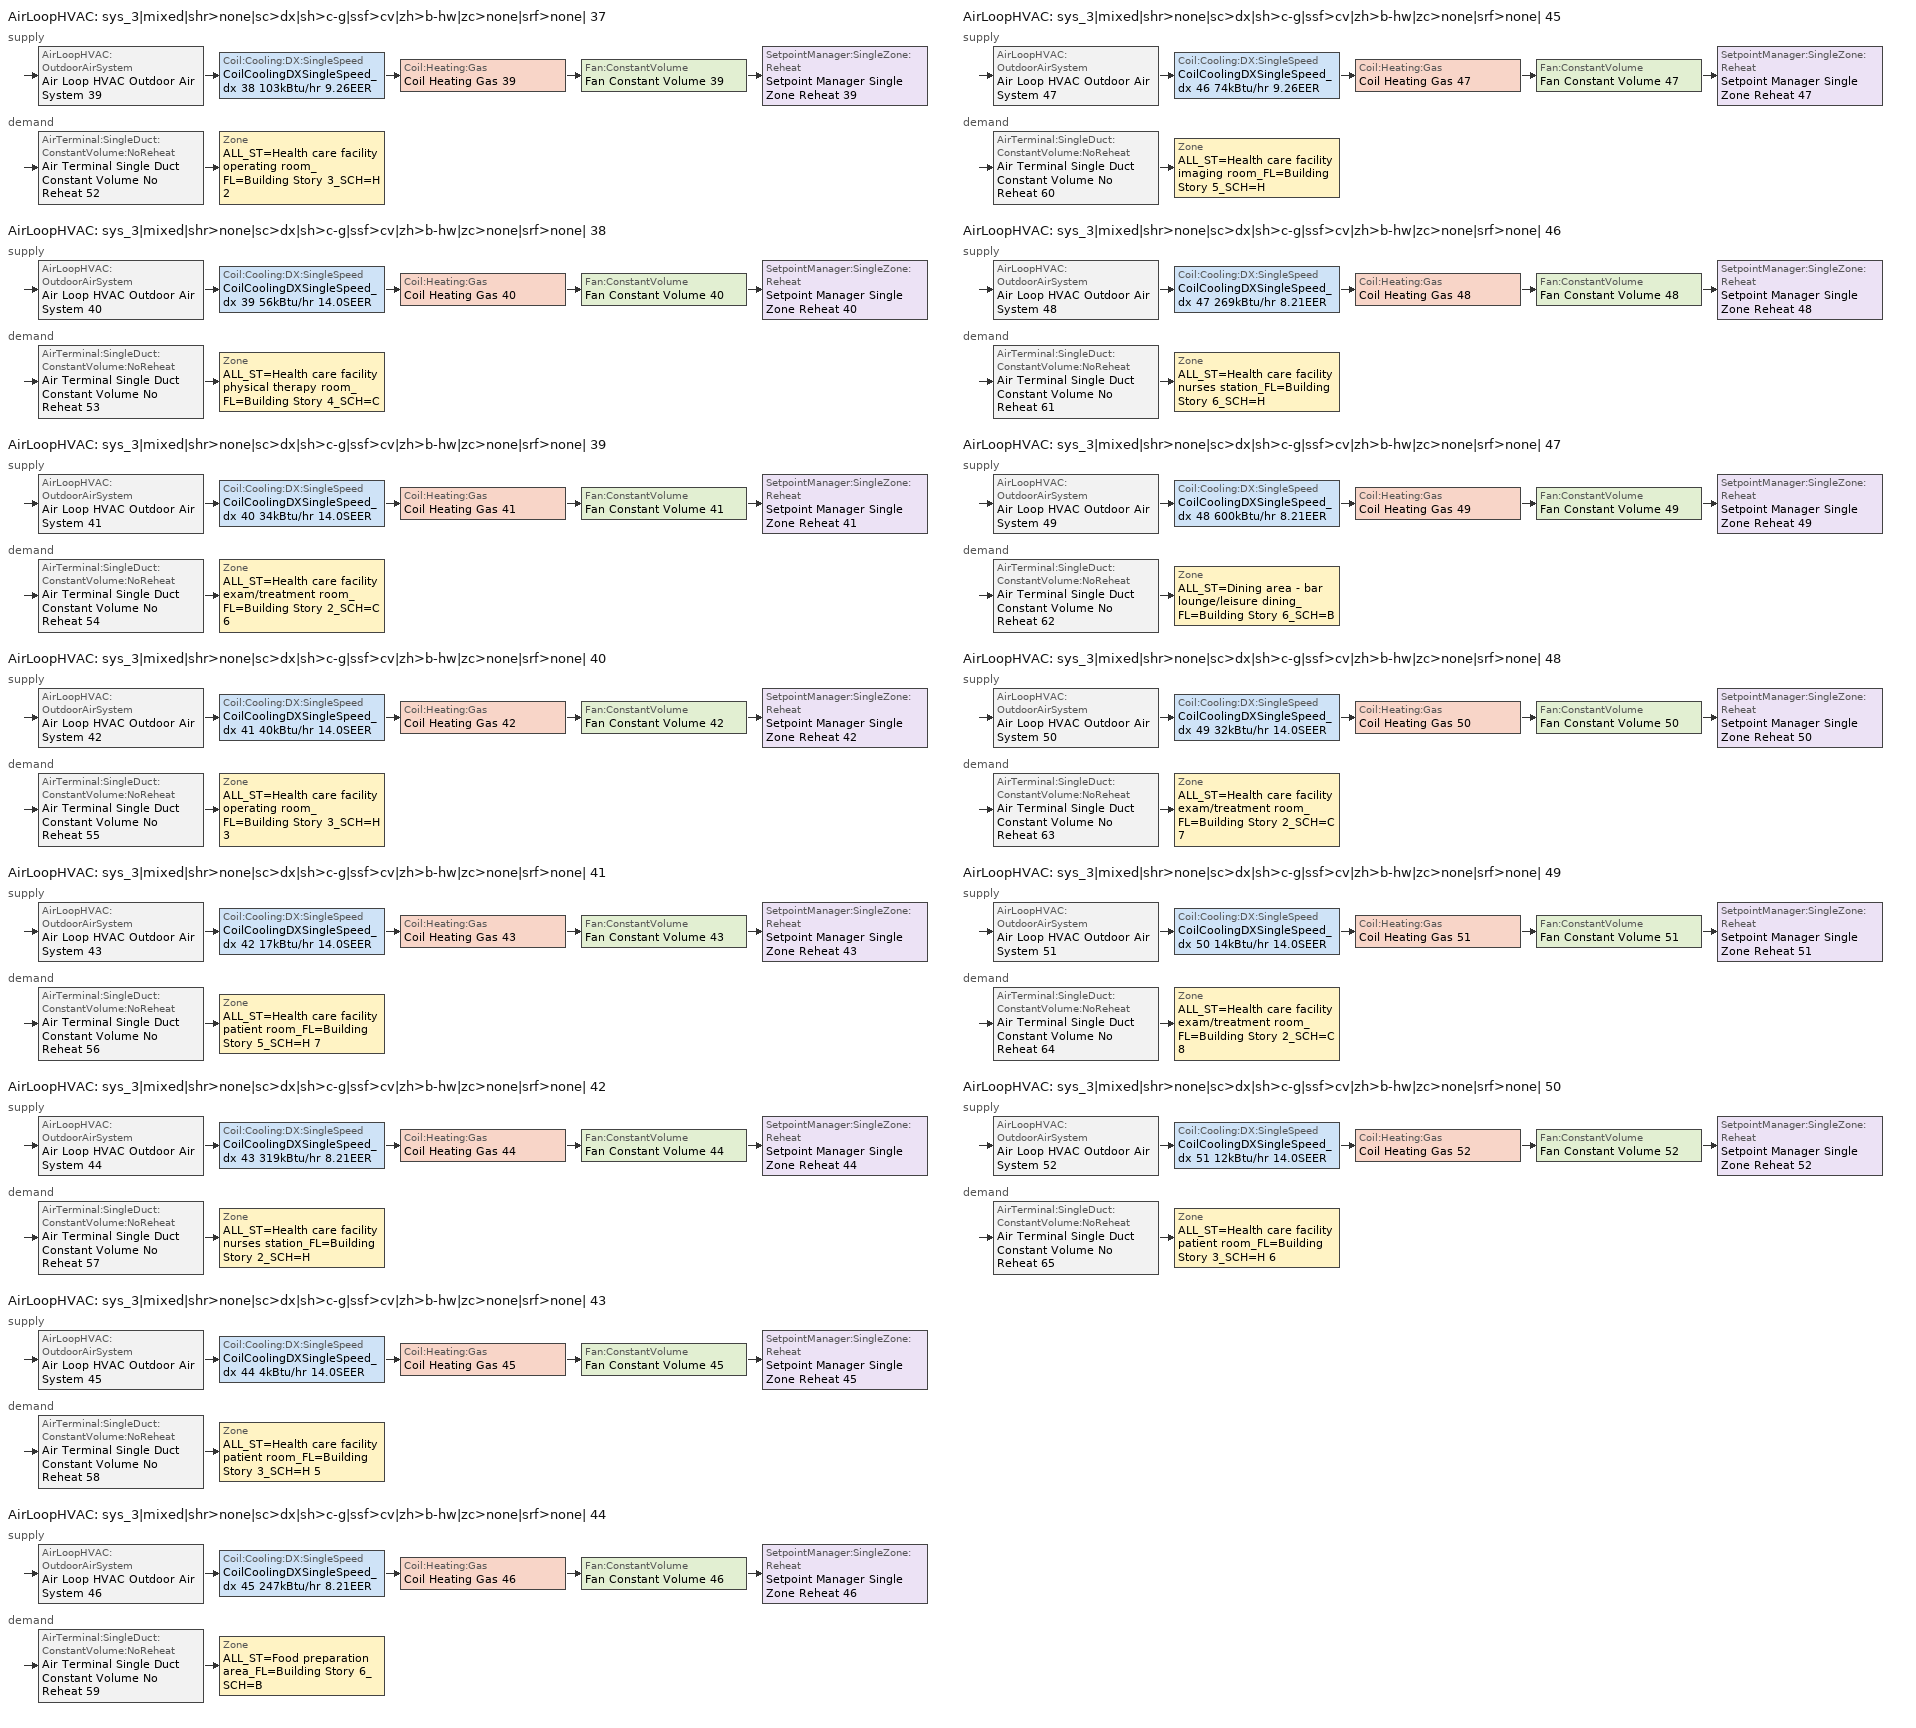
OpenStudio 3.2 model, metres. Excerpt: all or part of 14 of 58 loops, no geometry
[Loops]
AirLoopHVAC 'sys_3|mixed|shr>none|sc>dx|sh>c-g|ssf>cv|zh>b-hw|zc>none|srf>none| 37'
 supply: AirLoopHVAC:OutdoorAirSystem 'Air Loop HVAC Outdoor Air System 39' > Coil:Cooling:DX:SingleSpeed 'CoilCoolingDXSingleSpeed_dx 38 103kBtu/hr 9.26EER' > Coil:Heating:Gas 'Coil Heating Gas 39' > Fan:ConstantVolume 'Fan Constant Volume 39' > SetpointManager:SingleZone:Reheat 'Setpoint Manager Single Zone Reheat 39'
 demand: AirTerminal:SingleDuct:ConstantVolume:NoReheat 'Air Terminal Single Duct Constant Volume No Reheat 52' > Zone 'ALL_ST=Health care facility operating room_FL=Building Story 3_SCH=H 2'
AirLoopHVAC 'sys_3|mixed|shr>none|sc>dx|sh>c-g|ssf>cv|zh>b-hw|zc>none|srf>none| 38'
 supply: AirLoopHVAC:OutdoorAirSystem 'Air Loop HVAC Outdoor Air System 40' > Coil:Cooling:DX:SingleSpeed 'CoilCoolingDXSingleSpeed_dx 39 56kBtu/hr 14.0SEER' > Coil:Heating:Gas 'Coil Heating Gas 40' > Fan:ConstantVolume 'Fan Constant Volume 40' > SetpointManager:SingleZone:Reheat 'Setpoint Manager Single Zone Reheat 40'
 demand: AirTerminal:SingleDuct:ConstantVolume:NoReheat 'Air Terminal Single Duct Constant Volume No Reheat 53' > Zone 'ALL_ST=Health care facility physical therapy room_FL=Building Story 4_SCH=C'
AirLoopHVAC 'sys_3|mixed|shr>none|sc>dx|sh>c-g|ssf>cv|zh>b-hw|zc>none|srf>none| 39'
 supply: AirLoopHVAC:OutdoorAirSystem 'Air Loop HVAC Outdoor Air System 41' > Coil:Cooling:DX:SingleSpeed 'CoilCoolingDXSingleSpeed_dx 40 34kBtu/hr 14.0SEER' > Coil:Heating:Gas 'Coil Heating Gas 41' > Fan:ConstantVolume 'Fan Constant Volume 41' > SetpointManager:SingleZone:Reheat 'Setpoint Manager Single Zone Reheat 41'
 demand: AirTerminal:SingleDuct:ConstantVolume:NoReheat 'Air Terminal Single Duct Constant Volume No Reheat 54' > Zone 'ALL_ST=Health care facility exam/treatment room_FL=Building Story 2_SCH=C 6'
AirLoopHVAC 'sys_3|mixed|shr>none|sc>dx|sh>c-g|ssf>cv|zh>b-hw|zc>none|srf>none| 40'
 supply: AirLoopHVAC:OutdoorAirSystem 'Air Loop HVAC Outdoor Air System 42' > Coil:Cooling:DX:SingleSpeed 'CoilCoolingDXSingleSpeed_dx 41 40kBtu/hr 14.0SEER' > Coil:Heating:Gas 'Coil Heating Gas 42' > Fan:ConstantVolume 'Fan Constant Volume 42' > SetpointManager:SingleZone:Reheat 'Setpoint Manager Single Zone Reheat 42'
 demand: AirTerminal:SingleDuct:ConstantVolume:NoReheat 'Air Terminal Single Duct Constant Volume No Reheat 55' > Zone 'ALL_ST=Health care facility operating room_FL=Building Story 3_SCH=H 3'
AirLoopHVAC 'sys_3|mixed|shr>none|sc>dx|sh>c-g|ssf>cv|zh>b-hw|zc>none|srf>none| 41'
 supply: AirLoopHVAC:OutdoorAirSystem 'Air Loop HVAC Outdoor Air System 43' > Coil:Cooling:DX:SingleSpeed 'CoilCoolingDXSingleSpeed_dx 42 17kBtu/hr 14.0SEER' > Coil:Heating:Gas 'Coil Heating Gas 43' > Fan:ConstantVolume 'Fan Constant Volume 43' > SetpointManager:SingleZone:Reheat 'Setpoint Manager Single Zone Reheat 43'
 demand: AirTerminal:SingleDuct:ConstantVolume:NoReheat 'Air Terminal Single Duct Constant Volume No Reheat 56' > Zone 'ALL_ST=Health care facility patient room_FL=Building Story 5_SCH=H 7'
AirLoopHVAC 'sys_3|mixed|shr>none|sc>dx|sh>c-g|ssf>cv|zh>b-hw|zc>none|srf>none| 42'
 supply: AirLoopHVAC:OutdoorAirSystem 'Air Loop HVAC Outdoor Air System 44' > Coil:Cooling:DX:SingleSpeed 'CoilCoolingDXSingleSpeed_dx 43 319kBtu/hr 8.21EER' > Coil:Heating:Gas 'Coil Heating Gas 44' > Fan:ConstantVolume 'Fan Constant Volume 44' > SetpointManager:SingleZone:Reheat 'Setpoint Manager Single Zone Reheat 44'
 demand: AirTerminal:SingleDuct:ConstantVolume:NoReheat 'Air Terminal Single Duct Constant Volume No Reheat 57' > Zone 'ALL_ST=Health care facility nurses station_FL=Building Story 2_SCH=H'
AirLoopHVAC 'sys_3|mixed|shr>none|sc>dx|sh>c-g|ssf>cv|zh>b-hw|zc>none|srf>none| 43'
 supply: AirLoopHVAC:OutdoorAirSystem 'Air Loop HVAC Outdoor Air System 45' > Coil:Cooling:DX:SingleSpeed 'CoilCoolingDXSingleSpeed_dx 44 4kBtu/hr 14.0SEER' > Coil:Heating:Gas 'Coil Heating Gas 45' > Fan:ConstantVolume 'Fan Constant Volume 45' > SetpointManager:SingleZone:Reheat 'Setpoint Manager Single Zone Reheat 45'
 demand: AirTerminal:SingleDuct:ConstantVolume:NoReheat 'Air Terminal Single Duct Constant Volume No Reheat 58' > Zone 'ALL_ST=Health care facility patient room_FL=Building Story 3_SCH=H 5'
AirLoopHVAC 'sys_3|mixed|shr>none|sc>dx|sh>c-g|ssf>cv|zh>b-hw|zc>none|srf>none| 44'
 supply: AirLoopHVAC:OutdoorAirSystem 'Air Loop HVAC Outdoor Air System 46' > Coil:Cooling:DX:SingleSpeed 'CoilCoolingDXSingleSpeed_dx 45 247kBtu/hr 8.21EER' > Coil:Heating:Gas 'Coil Heating Gas 46' > Fan:ConstantVolume 'Fan Constant Volume 46' > SetpointManager:SingleZone:Reheat 'Setpoint Manager Single Zone Reheat 46'
 demand: AirTerminal:SingleDuct:ConstantVolume:NoReheat 'Air Terminal Single Duct Constant Volume No Reheat 59' > Zone 'ALL_ST=Food preparation area_FL=Building Story 6_SCH=B'
AirLoopHVAC 'sys_3|mixed|shr>none|sc>dx|sh>c-g|ssf>cv|zh>b-hw|zc>none|srf>none| 45'
 supply: AirLoopHVAC:OutdoorAirSystem 'Air Loop HVAC Outdoor Air System 47' > Coil:Cooling:DX:SingleSpeed 'CoilCoolingDXSingleSpeed_dx 46 74kBtu/hr 9.26EER' > Coil:Heating:Gas 'Coil Heating Gas 47' > Fan:ConstantVolume 'Fan Constant Volume 47' > SetpointManager:SingleZone:Reheat 'Setpoint Manager Single Zone Reheat 47'
 demand: AirTerminal:SingleDuct:ConstantVolume:NoReheat 'Air Terminal Single Duct Constant Volume No Reheat 60' > Zone 'ALL_ST=Health care facility imaging room_FL=Building Story 5_SCH=H'
AirLoopHVAC 'sys_3|mixed|shr>none|sc>dx|sh>c-g|ssf>cv|zh>b-hw|zc>none|srf>none| 46'
 supply: AirLoopHVAC:OutdoorAirSystem 'Air Loop HVAC Outdoor Air System 48' > Coil:Cooling:DX:SingleSpeed 'CoilCoolingDXSingleSpeed_dx 47 269kBtu/hr 8.21EER' > Coil:Heating:Gas 'Coil Heating Gas 48' > Fan:ConstantVolume 'Fan Constant Volume 48' > SetpointManager:SingleZone:Reheat 'Setpoint Manager Single Zone Reheat 48'
 demand: AirTerminal:SingleDuct:ConstantVolume:NoReheat 'Air Terminal Single Duct Constant Volume No Reheat 61' > Zone 'ALL_ST=Health care facility nurses station_FL=Building Story 6_SCH=H'
AirLoopHVAC 'sys_3|mixed|shr>none|sc>dx|sh>c-g|ssf>cv|zh>b-hw|zc>none|srf>none| 47'
 supply: AirLoopHVAC:OutdoorAirSystem 'Air Loop HVAC Outdoor Air System 49' > Coil:Cooling:DX:SingleSpeed 'CoilCoolingDXSingleSpeed_dx 48 600kBtu/hr 8.21EER' > Coil:Heating:Gas 'Coil Heating Gas 49' > Fan:ConstantVolume 'Fan Constant Volume 49' > SetpointManager:SingleZone:Reheat 'Setpoint Manager Single Zone Reheat 49'
 demand: AirTerminal:SingleDuct:ConstantVolume:NoReheat 'Air Terminal Single Duct Constant Volume No Reheat 62' > Zone 'ALL_ST=Dining area - bar lounge/leisure dining_FL=Building Story 6_SCH=B'
AirLoopHVAC 'sys_3|mixed|shr>none|sc>dx|sh>c-g|ssf>cv|zh>b-hw|zc>none|srf>none| 48'
 supply: AirLoopHVAC:OutdoorAirSystem 'Air Loop HVAC Outdoor Air System 50' > Coil:Cooling:DX:SingleSpeed 'CoilCoolingDXSingleSpeed_dx 49 32kBtu/hr 14.0SEER' > Coil:Heating:Gas 'Coil Heating Gas 50' > Fan:ConstantVolume 'Fan Constant Volume 50' > SetpointManager:SingleZone:Reheat 'Setpoint Manager Single Zone Reheat 50'
 demand: AirTerminal:SingleDuct:ConstantVolume:NoReheat 'Air Terminal Single Duct Constant Volume No Reheat 63' > Zone 'ALL_ST=Health care facility exam/treatment room_FL=Building Story 2_SCH=C 7'
AirLoopHVAC 'sys_3|mixed|shr>none|sc>dx|sh>c-g|ssf>cv|zh>b-hw|zc>none|srf>none| 49'
 supply: AirLoopHVAC:OutdoorAirSystem 'Air Loop HVAC Outdoor Air System 51' > Coil:Cooling:DX:SingleSpeed 'CoilCoolingDXSingleSpeed_dx 50 14kBtu/hr 14.0SEER' > Coil:Heating:Gas 'Coil Heating Gas 51' > Fan:ConstantVolume 'Fan Constant Volume 51' > SetpointManager:SingleZone:Reheat 'Setpoint Manager Single Zone Reheat 51'
 demand: AirTerminal:SingleDuct:ConstantVolume:NoReheat 'Air Terminal Single Duct Constant Volume No Reheat 64' > Zone 'ALL_ST=Health care facility exam/treatment room_FL=Building Story 2_SCH=C 8'
AirLoopHVAC 'sys_3|mixed|shr>none|sc>dx|sh>c-g|ssf>cv|zh>b-hw|zc>none|srf>none| 50'
 supply: AirLoopHVAC:OutdoorAirSystem 'Air Loop HVAC Outdoor Air System 52' > Coil:Cooling:DX:SingleSpeed 'CoilCoolingDXSingleSpeed_dx 51 12kBtu/hr 14.0SEER' > Coil:Heating:Gas 'Coil Heating Gas 52' > Fan:ConstantVolume 'Fan Constant Volume 52' > SetpointManager:SingleZone:Reheat 'Setpoint Manager Single Zone Reheat 52'
 demand: AirTerminal:SingleDuct:ConstantVolume:NoReheat 'Air Terminal Single Duct Constant Volume No Reheat 65' > Zone 'ALL_ST=Health care facility patient room_FL=Building Story 3_SCH=H 6'
[Sizing:Zone] Zone Cooling Design Supply Air Temperature Input Method=TemperatureDifference; Zone Cooling Design Supply Air Temperature {C}=14; Zone Cooling Design Supply Air Temperature Difference {deltaC}=11; Zone Heating Design Supply Air Temperature Input Method=TemperatureDifference; Zone Heating Design Supply Air Temperature {C}=40; Zone Heating Design Supply Air Temperature Difference {deltaC}=21; Zone Cooling Design Supply Air Humidity Ratio {kg-H2O/kg-air}=0.0085; Zone Heating Design Supply Air Humidity Ratio {kg-H2O/kg-air}=0.008; Zone Heating Sizing Factor=1.3; Zone Cooling Sizing Factor=1.1; Cooling Design Air Flow Method=DesignDay; Heating Design Air Flow Method=DesignDay; Account for Dedicated Outdoor Air System=No; Dedicated Outdoor Air System Control Strategy=NeutralSupplyAir; Dedicated Outdoor Air Low Setpoint Temperature for Design {C}=autosize; Dedicated Outdoor Air High Setpoint Temperature for Design {C}=autosize
ALL_ST=Health care facility operating room_FL=Building Story 3_SCH=H 2; ALL_ST=Health care facility physical therapy room_FL=Building Story 4_SCH=C; ALL_ST=Health care facility exam/treatment room_FL=Building Story 2_SCH=C 6; ALL_ST=Health care facility operating room_FL=Building Story 3_SCH=H 3; ALL_ST=Health care facility patient room_FL=Building Story 5_SCH=H 7; ALL_ST=Health care facility nurses station_FL=Building Story 2_SCH=H; ALL_ST=Health care facility patient room_FL=Building Story 3_SCH=H 5; ALL_ST=Food preparation area_FL=Building Story 6_SCH=B; ALL_ST=Health care facility imaging room_FL=Building Story 5_SCH=H; ALL_ST=Health care facility nurses station_FL=Building Story 6_SCH=H; ALL_ST=Dining area - bar lounge/leisure dining_FL=Building Story 6_SCH=B; ALL_ST=Health care facility exam/treatment room_FL=Building Story 2_SCH=C 7; ALL_ST=Health care facility exam/treatment room_FL=Building Story 2_SCH=C 8; ALL_ST=Health care facility patient room_FL=Building Story 3_SCH=H 6
[Zone equipment]
ALL_ST=Health care facility operating room_FL=Building Story 3_SCH=H 2: Zone HVAC Baseboard Convective Water 52, Air Terminal Single Duct Constant Volume No Reheat 52
ALL_ST=Health care facility physical therapy room_FL=Building Story 4_SCH=C: Zone HVAC Baseboard Convective Water 53, Air Terminal Single Duct Constant Volume No Reheat 53
ALL_ST=Health care facility exam/treatment room_FL=Building Story 2_SCH=C 6: Zone HVAC Baseboard Convective Water 54, Air Terminal Single Duct Constant Volume No Reheat 54
ALL_ST=Health care facility operating room_FL=Building Story 3_SCH=H 3: Zone HVAC Baseboard Convective Water 55, Air Terminal Single Duct Constant Volume No Reheat 55
ALL_ST=Health care facility patient room_FL=Building Story 5_SCH=H 7: Zone HVAC Baseboard Convective Water 56, Air Terminal Single Duct Constant Volume No Reheat 56
ALL_ST=Health care facility nurses station_FL=Building Story 2_SCH=H: Zone HVAC Baseboard Convective Water 57, Air Terminal Single Duct Constant Volume No Reheat 57
ALL_ST=Health care facility patient room_FL=Building Story 3_SCH=H 5: Zone HVAC Baseboard Convective Water 58, Air Terminal Single Duct Constant Volume No Reheat 58
ALL_ST=Food preparation area_FL=Building Story 6_SCH=B: Zone HVAC Baseboard Convective Water 59, Air Terminal Single Duct Constant Volume No Reheat 59
ALL_ST=Health care facility imaging room_FL=Building Story 5_SCH=H: Zone HVAC Baseboard Convective Water 60, Air Terminal Single Duct Constant Volume No Reheat 60
ALL_ST=Health care facility nurses station_FL=Building Story 6_SCH=H: Zone HVAC Baseboard Convective Water 61, Air Terminal Single Duct Constant Volume No Reheat 61
ALL_ST=Dining area - bar lounge/leisure dining_FL=Building Story 6_SCH=B: Zone HVAC Baseboard Convective Water 62, Air Terminal Single Duct Constant Volume No Reheat 62
ALL_ST=Health care facility exam/treatment room_FL=Building Story 2_SCH=C 7: Zone HVAC Baseboard Convective Water 63, Air Terminal Single Duct Constant Volume No Reheat 63
ALL_ST=Health care facility exam/treatment room_FL=Building Story 2_SCH=C 8: Zone HVAC Baseboard Convective Water 64, Air Terminal Single Duct Constant Volume No Reheat 64
ALL_ST=Health care facility patient room_FL=Building Story 3_SCH=H 6: Zone HVAC Baseboard Convective Water 65, Air Terminal Single Duct Constant Volume No Reheat 65
[AirLoopHVAC] Design Supply Air Flow Rate {m3/s}=autosize; Design Return Air Flow Fraction of Supply Air Flow=1
Name | Availability Schedule
sys_3|mixed|shr>none|sc>dx|sh>c-g|ssf>cv|zh>b-hw|zc>none|srf>none| 37 | sys_3|mixed|shr>none|sc>dx|sh>c-g|ssf>cv|zh>b-hw|zc>none|srf>none| 37 Occ Sch
sys_3|mixed|shr>none|sc>dx|sh>c-g|ssf>cv|zh>b-hw|zc>none|srf>none| 38 | sys_3|mixed|shr>none|sc>dx|sh>c-g|ssf>cv|zh>b-hw|zc>none|srf>none| 38 Occ Sch
sys_3|mixed|shr>none|sc>dx|sh>c-g|ssf>cv|zh>b-hw|zc>none|srf>none| 39 | sys_3|mixed|shr>none|sc>dx|sh>c-g|ssf>cv|zh>b-hw|zc>none|srf>none| 39 Occ Sch
sys_3|mixed|shr>none|sc>dx|sh>c-g|ssf>cv|zh>b-hw|zc>none|srf>none| 40 | sys_3|mixed|shr>none|sc>dx|sh>c-g|ssf>cv|zh>b-hw|zc>none|srf>none| 40 Occ Sch
sys_3|mixed|shr>none|sc>dx|sh>c-g|ssf>cv|zh>b-hw|zc>none|srf>none| 41 | sys_3|mixed|shr>none|sc>dx|sh>c-g|ssf>cv|zh>b-hw|zc>none|srf>none| 41 Occ Sch
sys_3|mixed|shr>none|sc>dx|sh>c-g|ssf>cv|zh>b-hw|zc>none|srf>none| 42 | sys_3|mixed|shr>none|sc>dx|sh>c-g|ssf>cv|zh>b-hw|zc>none|srf>none| 42 Occ Sch
sys_3|mixed|shr>none|sc>dx|sh>c-g|ssf>cv|zh>b-hw|zc>none|srf>none| 43 | sys_3|mixed|shr>none|sc>dx|sh>c-g|ssf>cv|zh>b-hw|zc>none|srf>none| 43 Occ Sch
sys_3|mixed|shr>none|sc>dx|sh>c-g|ssf>cv|zh>b-hw|zc>none|srf>none| 44 | sys_3|mixed|shr>none|sc>dx|sh>c-g|ssf>cv|zh>b-hw|zc>none|srf>none| 44 Occ Sch
sys_3|mixed|shr>none|sc>dx|sh>c-g|ssf>cv|zh>b-hw|zc>none|srf>none| 45 | sys_3|mixed|shr>none|sc>dx|sh>c-g|ssf>cv|zh>b-hw|zc>none|srf>none| 45 Occ Sch
sys_3|mixed|shr>none|sc>dx|sh>c-g|ssf>cv|zh>b-hw|zc>none|srf>none| 46 | sys_3|mixed|shr>none|sc>dx|sh>c-g|ssf>cv|zh>b-hw|zc>none|srf>none| 46 Occ Sch
sys_3|mixed|shr>none|sc>dx|sh>c-g|ssf>cv|zh>b-hw|zc>none|srf>none| 47 | sys_3|mixed|shr>none|sc>dx|sh>c-g|ssf>cv|zh>b-hw|zc>none|srf>none| 47 Occ Sch
sys_3|mixed|shr>none|sc>dx|sh>c-g|ssf>cv|zh>b-hw|zc>none|srf>none| 48 | sys_3|mixed|shr>none|sc>dx|sh>c-g|ssf>cv|zh>b-hw|zc>none|srf>none| 48 Occ Sch
sys_3|mixed|shr>none|sc>dx|sh>c-g|ssf>cv|zh>b-hw|zc>none|srf>none| 49 | sys_3|mixed|shr>none|sc>dx|sh>c-g|ssf>cv|zh>b-hw|zc>none|srf>none| 49 Occ Sch
sys_3|mixed|shr>none|sc>dx|sh>c-g|ssf>cv|zh>b-hw|zc>none|srf>none| 50 | sys_3|mixed|shr>none|sc>dx|sh>c-g|ssf>cv|zh>b-hw|zc>none|srf>none| 50 Occ Sch
[Sizing:System] Type of Load to Size On=Sensible; Design Outdoor Air Flow Rate {m3/s}=Autosize; Central Heating Maximum System Air Flow Ratio=1; Preheat Design Temperature {C}=7; Preheat Design Humidity Ratio {kg-H2O/kg-Air}=0.008; Precool Design Temperature {C}=13; Precool Design Humidity Ratio {kg-H2O/kg-Air}=0.008; Central Cooling Design Supply Air Temperature {C}=13; Central Heating Design Supply Air Temperature {C}=43; Sizing Option=NonCoincident; 100% Outdoor Air in Cooling=No; 100% Outdoor Air in Heating=No; Central Cooling Design Supply Air Humidity Ratio {kg-H2O/kg-Air}=0.0085; Central Heating Design Supply Air Humidity Ratio {kg-H2O/kg-Air}=0.008; Cooling Design Air Flow Method=DesignDay; Cooling Design Air Flow Rate {m3/s}=0; Heating Design Air Flow Method=DesignDay; Heating Design Air Flow Rate {m3/s}=0; System Outdoor Air Method=ZoneSum; Zone Maximum Outdoor Air Fraction=1; Cooling Supply Air Flow Rate Per Floor Area {m3/s-m2}=0.00996765; Cooling Fraction of Autosized Cooling Supply Air Flow Rate=1; Cooling Supply Air Flow Rate Per Unit Cooling Capacity {m3/s-W}=3.94755e-05; Heating Supply Air Flow Rate Per Floor Area {m3/s-m2}=0.00996765; Heating Fraction of Autosized Heating Supply Air Flow Rate=1; Heating Fraction of Autosized Cooling Supply Air Flow Rate=1; Heating Supply Air Flow Rate Per Unit Heating Capacity {m3/s-W}=3.15882e-05; Cooling Design Capacity Method=CoolingDesignCapacity; Cooling Design Capacity {W}=autosize; Cooling Design Capacity Per Floor Area {W/m2}=234.7; Fraction of Autosized Cooling Design Capacity=1; Heating Design Capacity Method=HeatingDesignCapacity; Heating Design Capacity {W}=autosize; Heating Design Capacity Per Floor Area {W/m2}=157; Fraction of Autosized Heating Design Capacity=1; Central Cooling Capacity Control Method=OnOff
sys_3|mixed|shr>none|sc>dx|sh>c-g|ssf>cv|zh>b-hw|zc>none|srf>none| 37; sys_3|mixed|shr>none|sc>dx|sh>c-g|ssf>cv|zh>b-hw|zc>none|srf>none| 38; sys_3|mixed|shr>none|sc>dx|sh>c-g|ssf>cv|zh>b-hw|zc>none|srf>none| 39; sys_3|mixed|shr>none|sc>dx|sh>c-g|ssf>cv|zh>b-hw|zc>none|srf>none| 40; sys_3|mixed|shr>none|sc>dx|sh>c-g|ssf>cv|zh>b-hw|zc>none|srf>none| 41; sys_3|mixed|shr>none|sc>dx|sh>c-g|ssf>cv|zh>b-hw|zc>none|srf>none| 42; sys_3|mixed|shr>none|sc>dx|sh>c-g|ssf>cv|zh>b-hw|zc>none|srf>none| 43; sys_3|mixed|shr>none|sc>dx|sh>c-g|ssf>cv|zh>b-hw|zc>none|srf>none| 44; sys_3|mixed|shr>none|sc>dx|sh>c-g|ssf>cv|zh>b-hw|zc>none|srf>none| 45; sys_3|mixed|shr>none|sc>dx|sh>c-g|ssf>cv|zh>b-hw|zc>none|srf>none| 46; sys_3|mixed|shr>none|sc>dx|sh>c-g|ssf>cv|zh>b-hw|zc>none|srf>none| 47; sys_3|mixed|shr>none|sc>dx|sh>c-g|ssf>cv|zh>b-hw|zc>none|srf>none| 48; sys_3|mixed|shr>none|sc>dx|sh>c-g|ssf>cv|zh>b-hw|zc>none|srf>none| 49; sys_3|mixed|shr>none|sc>dx|sh>c-g|ssf>cv|zh>b-hw|zc>none|srf>none| 50
[Fan:ConstantVolume] Availability Schedule=Always On Discrete; Fan Total Efficiency=0.39975; Pressure Rise {Pa}=640; Maximum Flow Rate {m3/s}=AutoSize; Motor Efficiency=0.615
Fan Constant Volume 39; Fan Constant Volume 40; Fan Constant Volume 41; Fan Constant Volume 42; Fan Constant Volume 43; Fan Constant Volume 44; Fan Constant Volume 45; Fan Constant Volume 46; Fan Constant Volume 47; Fan Constant Volume 48; Fan Constant Volume 49; Fan Constant Volume 50; Fan Constant Volume 51; Fan Constant Volume 52
[Coil:Cooling:DX:SingleSpeed] Availability Schedule=Always On Discrete; Rated Total Cooling Capacity {W}=autosize; Rated Sensible Heat Ratio=autosize; Rated Air Flow Rate {m3/s}=autosize; Rated Evaporator Fan Power Per Volume Flow Rate {W/(m3/s)}=773.3; Total Cooling Capacity Function of Temperature Curve=DXCOOL-NECB2011-REF-CAPFT; Total Cooling Capacity Function of Flow Fraction Curve=DXCOOL-NECB2011-REF-CAPFFLOW; Energy Input Ratio Function of Temperature Curve=DXCOOL-NECB2011-REF-COOLEIRFT; Energy Input Ratio Function of Flow Fraction Curve=DXCOOL-NECB2011-REF-COOLEIRFFLOW; Part Load Fraction Correlation Curve=DXCOOL-NECB2011-REF-COOLPLFFPLR; Minimum Outdoor Dry-Bulb Temperature for Compressor Operation {C}=-25; Condenser Type=AirCooled; Evaporative Condenser Effectiveness=0; Evaporative Condenser Air Flow Rate {m3/s}=Autosize; Evaporative Condenser Pump Rated Power Consumption {W}=Autosize; Crankcase Heater Capacity {W}=0; Maximum Outdoor Dry-Bulb Temperature for Crankcase Heater Operation {C}=0; Basin Heater Capacity {W/K}=0; Basin Heater Setpoint Temperature {C}=10
Name | Rated COP {W/W}
CoilCoolingDXSingleSpeed_dx 38 103kBtu/hr 9.26EER; CoilCoolingDXSingleSpeed_dx 46 74kBtu/hr 9.26EER | 3.21949
CoilCoolingDXSingleSpeed_dx 39 56kBtu/hr 14.0SEER; CoilCoolingDXSingleSpeed_dx 40 34kBtu/hr 14.0SEER; CoilCoolingDXSingleSpeed_dx 41 40kBtu/hr 14.0SEER; CoilCoolingDXSingleSpeed_dx 42 17kBtu/hr 14.0SEER; CoilCoolingDXSingleSpeed_dx 44 4kBtu/hr 14.0SEER; CoilCoolingDXSingleSpeed_dx 49 32kBtu/hr 14.0SEER; CoilCoolingDXSingleSpeed_dx 50 14kBtu/hr 14.0SEER; CoilCoolingDXSingleSpeed_dx 51 12kBtu/hr 14.0SEER | 4.11713
CoilCoolingDXSingleSpeed_dx 43 319kBtu/hr 8.21EER; CoilCoolingDXSingleSpeed_dx 45 247kBtu/hr 8.21EER; CoilCoolingDXSingleSpeed_dx 47 269kBtu/hr 8.21EER; CoilCoolingDXSingleSpeed_dx 48 600kBtu/hr 8.21EER | 2.8699
[Coil:Heating:Gas] Availability Schedule=Always On Discrete; Nominal Capacity {W}=AutoSize; Parasitic Electric Load {W}=0; Part Load Fraction Correlation Curve=FURNACE-EFFPLR-NECB2011; Parasitic Gas Load {W}=0
Name | Gas Burner Efficiency
Coil Heating Gas 39; Coil Heating Gas 44; Coil Heating Gas 46; Coil Heating Gas 47; Coil Heating Gas 48; Coil Heating Gas 49 | 0.81
Coil Heating Gas 40; Coil Heating Gas 41; Coil Heating Gas 42; Coil Heating Gas 43; Coil Heating Gas 45; Coil Heating Gas 50; Coil Heating Gas 51; Coil Heating Gas 52 | 0.924
[Controller:OutdoorAir] Minimum Outdoor Air Flow Rate {m3/s}=autosize; Maximum Outdoor Air Flow Rate {m3/s}=Autosize; Economizer Control Action Type=ModulateFlow; Lockout Type=NoLockout; Minimum Limit Type=FixedMinimum; High Humidity Control=No; Heat Recovery Bypass Control Type=BypassWhenWithinEconomizerLimits
Name | Economizer Control Type | Minimum Outdoor Air Schedule | Controller Mechanical Ventilation | Economizer Maximum Limit Dry-Bulb Temperature {C} | Economizer Maximum Limit Enthalpy {J/kg} | Economizer Minimum Limit Dry-Bulb Temperature {C}
Controller Outdoor Air 39 | DifferentialEnthalpy | sys_3|mixed|shr>none|sc>dx|sh>c-g|ssf>cv|zh>b-hw|zc>none|srf>none| 37 Occ Sch | Controller Mechanical Ventilation 39
Controller Outdoor Air 40 | NoEconomizer | sys_3|mixed|shr>none|sc>dx|sh>c-g|ssf>cv|zh>b-hw|zc>none|srf>none| 38 Occ Sch | Controller Mechanical Ventilation 40 | 28 | 64000 | -100
Controller Outdoor Air 41 | NoEconomizer | sys_3|mixed|shr>none|sc>dx|sh>c-g|ssf>cv|zh>b-hw|zc>none|srf>none| 39 Occ Sch | Controller Mechanical Ventilation 41 | 28 | 64000 | -100
Controller Outdoor Air 42 | NoEconomizer | sys_3|mixed|shr>none|sc>dx|sh>c-g|ssf>cv|zh>b-hw|zc>none|srf>none| 40 Occ Sch | Controller Mechanical Ventilation 42 | 28 | 64000 | -100
Controller Outdoor Air 43 | NoEconomizer | sys_3|mixed|shr>none|sc>dx|sh>c-g|ssf>cv|zh>b-hw|zc>none|srf>none| 41 Occ Sch | Controller Mechanical Ventilation 43 | 28 | 64000 | -100
Controller Outdoor Air 44 | DifferentialEnthalpy | sys_3|mixed|shr>none|sc>dx|sh>c-g|ssf>cv|zh>b-hw|zc>none|srf>none| 42 Occ Sch | Controller Mechanical Ventilation 44
Controller Outdoor Air 45 | NoEconomizer | sys_3|mixed|shr>none|sc>dx|sh>c-g|ssf>cv|zh>b-hw|zc>none|srf>none| 43 Occ Sch | Controller Mechanical Ventilation 45 | 28 | 64000 | -100
Controller Outdoor Air 46 | DifferentialEnthalpy | sys_3|mixed|shr>none|sc>dx|sh>c-g|ssf>cv|zh>b-hw|zc>none|srf>none| 44 Occ Sch | Controller Mechanical Ventilation 46
Controller Outdoor Air 47 | DifferentialEnthalpy | sys_3|mixed|shr>none|sc>dx|sh>c-g|ssf>cv|zh>b-hw|zc>none|srf>none| 45 Occ Sch | Controller Mechanical Ventilation 47
Controller Outdoor Air 48 | DifferentialEnthalpy | sys_3|mixed|shr>none|sc>dx|sh>c-g|ssf>cv|zh>b-hw|zc>none|srf>none| 46 Occ Sch | Controller Mechanical Ventilation 48
Controller Outdoor Air 49 | DifferentialEnthalpy | sys_3|mixed|shr>none|sc>dx|sh>c-g|ssf>cv|zh>b-hw|zc>none|srf>none| 47 Occ Sch | Controller Mechanical Ventilation 49
Controller Outdoor Air 50 | NoEconomizer | sys_3|mixed|shr>none|sc>dx|sh>c-g|ssf>cv|zh>b-hw|zc>none|srf>none| 48 Occ Sch | Controller Mechanical Ventilation 50 | 28 | 64000 | -100
Controller Outdoor Air 51 | NoEconomizer | sys_3|mixed|shr>none|sc>dx|sh>c-g|ssf>cv|zh>b-hw|zc>none|srf>none| 49 Occ Sch | Controller Mechanical Ventilation 51 | 28 | 64000 | -100
Controller Outdoor Air 52 | NoEconomizer | sys_3|mixed|shr>none|sc>dx|sh>c-g|ssf>cv|zh>b-hw|zc>none|srf>none| 50 Occ Sch | Controller Mechanical Ventilation 52 | 28 | 64000 | -100
[Controller:MechanicalVentilation] Availability Schedule=Always On Discrete; System Outdoor Air Method=ZoneSum
Controller Mechanical Ventilation 39; Controller Mechanical Ventilation 40; Controller Mechanical Ventilation 41; Controller Mechanical Ventilation 42; Controller Mechanical Ventilation 43; Controller Mechanical Ventilation 44; Controller Mechanical Ventilation 45; Controller Mechanical Ventilation 46; Controller Mechanical Ventilation 47; Controller Mechanical Ventilation 48; Controller Mechanical Ventilation 49; Controller Mechanical Ventilation 50; Controller Mechanical Ventilation 51; Controller Mechanical Ventilation 52
[AirLoopHVAC:OutdoorAirSystem]
Name | Controller
Air Loop HVAC Outdoor Air System 39 | Controller Outdoor Air 39
Air Loop HVAC Outdoor Air System 40 | Controller Outdoor Air 40
Air Loop HVAC Outdoor Air System 41 | Controller Outdoor Air 41
Air Loop HVAC Outdoor Air System 42 | Controller Outdoor Air 42
Air Loop HVAC Outdoor Air System 43 | Controller Outdoor Air 43
Air Loop HVAC Outdoor Air System 44 | Controller Outdoor Air 44
Air Loop HVAC Outdoor Air System 45 | Controller Outdoor Air 45
Air Loop HVAC Outdoor Air System 46 | Controller Outdoor Air 46
Air Loop HVAC Outdoor Air System 47 | Controller Outdoor Air 47
Air Loop HVAC Outdoor Air System 48 | Controller Outdoor Air 48
Air Loop HVAC Outdoor Air System 49 | Controller Outdoor Air 49
Air Loop HVAC Outdoor Air System 50 | Controller Outdoor Air 50
Air Loop HVAC Outdoor Air System 51 | Controller Outdoor Air 51
Air Loop HVAC Outdoor Air System 52 | Controller Outdoor Air 52
[SetpointManager:SingleZone:Reheat] Minimum Supply Air Temperature {C}=13; Maximum Supply Air Temperature {C}=43
Name | Control Zone
Setpoint Manager Single Zone Reheat 39 | ALL_ST=Health care facility operating room_FL=Building Story 3_SCH=H 2
Setpoint Manager Single Zone Reheat 40 | ALL_ST=Health care facility physical therapy room_FL=Building Story 4_SCH=C
Setpoint Manager Single Zone Reheat 41 | ALL_ST=Health care facility exam/treatment room_FL=Building Story 2_SCH=C 6
Setpoint Manager Single Zone Reheat 42 | ALL_ST=Health care facility operating room_FL=Building Story 3_SCH=H 3
Setpoint Manager Single Zone Reheat 43 | ALL_ST=Health care facility patient room_FL=Building Story 5_SCH=H 7
Setpoint Manager Single Zone Reheat 44 | ALL_ST=Health care facility nurses station_FL=Building Story 2_SCH=H
Setpoint Manager Single Zone Reheat 45 | ALL_ST=Health care facility patient room_FL=Building Story 3_SCH=H 5
Setpoint Manager Single Zone Reheat 46 | ALL_ST=Food preparation area_FL=Building Story 6_SCH=B
Setpoint Manager Single Zone Reheat 47 | ALL_ST=Health care facility imaging room_FL=Building Story 5_SCH=H
Setpoint Manager Single Zone Reheat 48 | ALL_ST=Health care facility nurses station_FL=Building Story 6_SCH=H
Setpoint Manager Single Zone Reheat 49 | ALL_ST=Dining area - bar lounge/leisure dining_FL=Building Story 6_SCH=B
Setpoint Manager Single Zone Reheat 50 | ALL_ST=Health care facility exam/treatment room_FL=Building Story 2_SCH=C 7
Setpoint Manager Single Zone Reheat 51 | ALL_ST=Health care facility exam/treatment room_FL=Building Story 2_SCH=C 8
Setpoint Manager Single Zone Reheat 52 | ALL_ST=Health care facility patient room_FL=Building Story 3_SCH=H 6
[AirTerminal:SingleDuct:ConstantVolume:NoReheat] Availability Schedule=Always On Discrete; Maximum Air Flow Rate {m3/s}=AutoSize
Air Terminal Single Duct Constant Volume No Reheat 52; Air Terminal Single Duct Constant Volume No Reheat 53; Air Terminal Single Duct Constant Volume No Reheat 54; Air Terminal Single Duct Constant Volume No Reheat 55; Air Terminal Single Duct Constant Volume No Reheat 56; Air Terminal Single Duct Constant Volume No Reheat 57; Air Terminal Single Duct Constant Volume No Reheat 58; Air Terminal Single Duct Constant Volume No Reheat 59; Air Terminal Single Duct Constant Volume No Reheat 60; Air Terminal Single Duct Constant Volume No Reheat 61; Air Terminal Single Duct Constant Volume No Reheat 62; Air Terminal Single Duct Constant Volume No Reheat 63; Air Terminal Single Duct Constant Volume No Reheat 64; Air Terminal Single Duct Constant Volume No Reheat 65
[Schedule:Ruleset]
Name | Default Day Schedule | Summer Design Day Schedule | Winter Design Day Schedule
sys_3|mixed|shr>none|sc>dx|sh>c-g|ssf>cv|zh>b-hw|zc>none|srf>none| 37 Occ Sch | sys_3|mixed|shr>none|sc>dx|sh>c-g|ssf>cv|zh>b-hw|zc>none|srf>none| 37 Occ Sch Default | sys_3|mixed|shr>none|sc>dx|sh>c-g|ssf>cv|zh>b-hw|zc>none|srf>none| 37 Occ Sch Summer Design Day | sys_3|mixed|shr>none|sc>dx|sh>c-g|ssf>cv|zh>b-hw|zc>none|srf>none| 37 Occ Sch Winter Design Day
sys_3|mixed|shr>none|sc>dx|sh>c-g|ssf>cv|zh>b-hw|zc>none|srf>none| 38 Occ Sch | sys_3|mixed|shr>none|sc>dx|sh>c-g|ssf>cv|zh>b-hw|zc>none|srf>none| 38 Occ Sch Default | sys_3|mixed|shr>none|sc>dx|sh>c-g|ssf>cv|zh>b-hw|zc>none|srf>none| 38 Occ Sch Summer Design Day | sys_3|mixed|shr>none|sc>dx|sh>c-g|ssf>cv|zh>b-hw|zc>none|srf>none| 38 Occ Sch Winter Design Day
sys_3|mixed|shr>none|sc>dx|sh>c-g|ssf>cv|zh>b-hw|zc>none|srf>none| 39 Occ Sch | sys_3|mixed|shr>none|sc>dx|sh>c-g|ssf>cv|zh>b-hw|zc>none|srf>none| 39 Occ Sch Default | sys_3|mixed|shr>none|sc>dx|sh>c-g|ssf>cv|zh>b-hw|zc>none|srf>none| 39 Occ Sch Summer Design Day | sys_3|mixed|shr>none|sc>dx|sh>c-g|ssf>cv|zh>b-hw|zc>none|srf>none| 39 Occ Sch Winter Design Day
sys_3|mixed|shr>none|sc>dx|sh>c-g|ssf>cv|zh>b-hw|zc>none|srf>none| 40 Occ Sch | sys_3|mixed|shr>none|sc>dx|sh>c-g|ssf>cv|zh>b-hw|zc>none|srf>none| 40 Occ Sch Default | sys_3|mixed|shr>none|sc>dx|sh>c-g|ssf>cv|zh>b-hw|zc>none|srf>none| 40 Occ Sch Summer Design Day | sys_3|mixed|shr>none|sc>dx|sh>c-g|ssf>cv|zh>b-hw|zc>none|srf>none| 40 Occ Sch Winter Design Day
sys_3|mixed|shr>none|sc>dx|sh>c-g|ssf>cv|zh>b-hw|zc>none|srf>none| 41 Occ Sch | sys_3|mixed|shr>none|sc>dx|sh>c-g|ssf>cv|zh>b-hw|zc>none|srf>none| 41 Occ Sch Default | sys_3|mixed|shr>none|sc>dx|sh>c-g|ssf>cv|zh>b-hw|zc>none|srf>none| 41 Occ Sch Summer Design Day | sys_3|mixed|shr>none|sc>dx|sh>c-g|ssf>cv|zh>b-hw|zc>none|srf>none| 41 Occ Sch Winter Design Day
sys_3|mixed|shr>none|sc>dx|sh>c-g|ssf>cv|zh>b-hw|zc>none|srf>none| 42 Occ Sch | sys_3|mixed|shr>none|sc>dx|sh>c-g|ssf>cv|zh>b-hw|zc>none|srf>none| 42 Occ Sch Default | sys_3|mixed|shr>none|sc>dx|sh>c-g|ssf>cv|zh>b-hw|zc>none|srf>none| 42 Occ Sch Summer Design Day | sys_3|mixed|shr>none|sc>dx|sh>c-g|ssf>cv|zh>b-hw|zc>none|srf>none| 42 Occ Sch Winter Design Day
sys_3|mixed|shr>none|sc>dx|sh>c-g|ssf>cv|zh>b-hw|zc>none|srf>none| 43 Occ Sch | sys_3|mixed|shr>none|sc>dx|sh>c-g|ssf>cv|zh>b-hw|zc>none|srf>none| 43 Occ Sch Default | sys_3|mixed|shr>none|sc>dx|sh>c-g|ssf>cv|zh>b-hw|zc>none|srf>none| 43 Occ Sch Summer Design Day | sys_3|mixed|shr>none|sc>dx|sh>c-g|ssf>cv|zh>b-hw|zc>none|srf>none| 43 Occ Sch Winter Design Day
sys_3|mixed|shr>none|sc>dx|sh>c-g|ssf>cv|zh>b-hw|zc>none|srf>none| 44 Occ Sch | sys_3|mixed|shr>none|sc>dx|sh>c-g|ssf>cv|zh>b-hw|zc>none|srf>none| 44 Occ Sch Default | sys_3|mixed|shr>none|sc>dx|sh>c-g|ssf>cv|zh>b-hw|zc>none|srf>none| 44 Occ Sch Summer Design Day | sys_3|mixed|shr>none|sc>dx|sh>c-g|ssf>cv|zh>b-hw|zc>none|srf>none| 44 Occ Sch Winter Design Day
sys_3|mixed|shr>none|sc>dx|sh>c-g|ssf>cv|zh>b-hw|zc>none|srf>none| 45 Occ Sch | sys_3|mixed|shr>none|sc>dx|sh>c-g|ssf>cv|zh>b-hw|zc>none|srf>none| 45 Occ Sch Default | sys_3|mixed|shr>none|sc>dx|sh>c-g|ssf>cv|zh>b-hw|zc>none|srf>none| 45 Occ Sch Summer Design Day | sys_3|mixed|shr>none|sc>dx|sh>c-g|ssf>cv|zh>b-hw|zc>none|srf>none| 45 Occ Sch Winter Design Day
sys_3|mixed|shr>none|sc>dx|sh>c-g|ssf>cv|zh>b-hw|zc>none|srf>none| 46 Occ Sch | sys_3|mixed|shr>none|sc>dx|sh>c-g|ssf>cv|zh>b-hw|zc>none|srf>none| 46 Occ Sch Default | sys_3|mixed|shr>none|sc>dx|sh>c-g|ssf>cv|zh>b-hw|zc>none|srf>none| 46 Occ Sch Summer Design Day | sys_3|mixed|shr>none|sc>dx|sh>c-g|ssf>cv|zh>b-hw|zc>none|srf>none| 46 Occ Sch Winter Design Day
sys_3|mixed|shr>none|sc>dx|sh>c-g|ssf>cv|zh>b-hw|zc>none|srf>none| 47 Occ Sch | sys_3|mixed|shr>none|sc>dx|sh>c-g|ssf>cv|zh>b-hw|zc>none|srf>none| 47 Occ Sch Default | sys_3|mixed|shr>none|sc>dx|sh>c-g|ssf>cv|zh>b-hw|zc>none|srf>none| 47 Occ Sch Summer Design Day | sys_3|mixed|shr>none|sc>dx|sh>c-g|ssf>cv|zh>b-hw|zc>none|srf>none| 47 Occ Sch Winter Design Day
sys_3|mixed|shr>none|sc>dx|sh>c-g|ssf>cv|zh>b-hw|zc>none|srf>none| 48 Occ Sch | sys_3|mixed|shr>none|sc>dx|sh>c-g|ssf>cv|zh>b-hw|zc>none|srf>none| 48 Occ Sch Default | sys_3|mixed|shr>none|sc>dx|sh>c-g|ssf>cv|zh>b-hw|zc>none|srf>none| 48 Occ Sch Summer Design Day | sys_3|mixed|shr>none|sc>dx|sh>c-g|ssf>cv|zh>b-hw|zc>none|srf>none| 48 Occ Sch Winter Design Day
sys_3|mixed|shr>none|sc>dx|sh>c-g|ssf>cv|zh>b-hw|zc>none|srf>none| 49 Occ Sch | sys_3|mixed|shr>none|sc>dx|sh>c-g|ssf>cv|zh>b-hw|zc>none|srf>none| 49 Occ Sch Default | sys_3|mixed|shr>none|sc>dx|sh>c-g|ssf>cv|zh>b-hw|zc>none|srf>none| 49 Occ Sch Summer Design Day | sys_3|mixed|shr>none|sc>dx|sh>c-g|ssf>cv|zh>b-hw|zc>none|srf>none| 49 Occ Sch Winter Design Day
sys_3|mixed|shr>none|sc>dx|sh>c-g|ssf>cv|zh>b-hw|zc>none|srf>none| 50 Occ Sch | sys_3|mixed|shr>none|sc>dx|sh>c-g|ssf>cv|zh>b-hw|zc>none|srf>none| 50 Occ Sch Default | sys_3|mixed|shr>none|sc>dx|sh>c-g|ssf>cv|zh>b-hw|zc>none|srf>none| 50 Occ Sch Summer Design Day | sys_3|mixed|shr>none|sc>dx|sh>c-g|ssf>cv|zh>b-hw|zc>none|srf>none| 50 Occ Sch Winter Design Day
[Schedule:Day]
sys_3|mixed|shr>none|sc>dx|sh>c-g|ssf>cv|zh>b-hw|zc>none|srf>none| 37 Occ Sch Default; sys_3|mixed|shr>none|sc>dx|sh>c-g|ssf>cv|zh>b-hw|zc>none|srf>none| 37 Occ Sch Winter Design Day; sys_3|mixed|shr>none|sc>dx|sh>c-g|ssf>cv|zh>b-hw|zc>none|srf>none| 37 Occ Sch Summer Design Day; sys_3|mixed|shr>none|sc>dx|sh>c-g|ssf>cv|zh>b-hw|zc>none|srf>none| 38 Occ Sch Winter Design Day; sys_3|mixed|shr>none|sc>dx|sh>c-g|ssf>cv|zh>b-hw|zc>none|srf>none| 38 Occ Sch Summer Design Day; sys_3|mixed|shr>none|sc>dx|sh>c-g|ssf>cv|zh>b-hw|zc>none|srf>none| 39 Occ Sch Winter Design Day; sys_3|mixed|shr>none|sc>dx|sh>c-g|ssf>cv|zh>b-hw|zc>none|srf>none| 39 Occ Sch Summer Design Day; sys_3|mixed|shr>none|sc>dx|sh>c-g|ssf>cv|zh>b-hw|zc>none|srf>none| 40 Occ Sch Default; sys_3|mixed|shr>none|sc>dx|sh>c-g|ssf>cv|zh>b-hw|zc>none|srf>none| 40 Occ Sch Winter Design Day; sys_3|mixed|shr>none|sc>dx|sh>c-g|ssf>cv|zh>b-hw|zc>none|srf>none| 40 Occ Sch Summer Design Day; sys_3|mixed|shr>none|sc>dx|sh>c-g|ssf>cv|zh>b-hw|zc>none|srf>none| 41 Occ Sch Default; sys_3|mixed|shr>none|sc>dx|sh>c-g|ssf>cv|zh>b-hw|zc>none|srf>none| 41 Occ Sch Winter Design Day; sys_3|mixed|shr>none|sc>dx|sh>c-g|ssf>cv|zh>b-hw|zc>none|srf>none| 41 Occ Sch Summer Design Day; sys_3|mixed|shr>none|sc>dx|sh>c-g|ssf>cv|zh>b-hw|zc>none|srf>none| 42 Occ Sch Default; sys_3|mixed|shr>none|sc>dx|sh>c-g|ssf>cv|zh>b-hw|zc>none|srf>none| 42 Occ Sch Winter Design Day; sys_3|mixed|shr>none|sc>dx|sh>c-g|ssf>cv|zh>b-hw|zc>none|srf>none| 42 Occ Sch Summer Design Day; sys_3|mixed|shr>none|sc>dx|sh>c-g|ssf>cv|zh>b-hw|zc>none|srf>none| 43 Occ Sch Default; sys_3|mixed|shr>none|sc>dx|sh>c-g|ssf>cv|zh>b-hw|zc>none|srf>none| 43 Occ Sch Winter Design Day; sys_3|mixed|shr>none|sc>dx|sh>c-g|ssf>cv|zh>b-hw|zc>none|srf>none| 43 Occ Sch Summer Design Day; sys_3|mixed|shr>none|sc>dx|sh>c-g|ssf>cv|zh>b-hw|zc>none|srf>none| 44 Occ Sch Winter Design Day; sys_3|mixed|shr>none|sc>dx|sh>c-g|ssf>cv|zh>b-hw|zc>none|srf>none| 44 Occ Sch Summer Design Day; sys_3|mixed|shr>none|sc>dx|sh>c-g|ssf>cv|zh>b-hw|zc>none|srf>none| 45 Occ Sch Default; sys_3|mixed|shr>none|sc>dx|sh>c-g|ssf>cv|zh>b-hw|zc>none|srf>none| 45 Occ Sch Winter Design Day; sys_3|mixed|shr>none|sc>dx|sh>c-g|ssf>cv|zh>b-hw|zc>none|srf>none| 45 Occ Sch Summer Design Day; sys_3|mixed|shr>none|sc>dx|sh>c-g|ssf>cv|zh>b-hw|zc>none|srf>none| 46 Occ Sch Default; sys_3|mixed|shr>none|sc>dx|sh>c-g|ssf>cv|zh>b-hw|zc>none|srf>none| 46 Occ Sch Winter Design Day; sys_3|mixed|shr>none|sc>dx|sh>c-g|ssf>cv|zh>b-hw|zc>none|srf>none| 46 Occ Sch Summer Design Day; sys_3|mixed|shr>none|sc>dx|sh>c-g|ssf>cv|zh>b-hw|zc>none|srf>none| 47 Occ Sch Winter Design Day; sys_3|mixed|shr>none|sc>dx|sh>c-g|ssf>cv|zh>b-hw|zc>none|srf>none| 47 Occ Sch Summer Design Day; sys_3|mixed|shr>none|sc>dx|sh>c-g|ssf>cv|zh>b-hw|zc>none|srf>none| 48 Occ Sch Winter Design Day; sys_3|mixed|shr>none|sc>dx|sh>c-g|ssf>cv|zh>b-hw|zc>none|srf>none| 48 Occ Sch Summer Design Day; sys_3|mixed|shr>none|sc>dx|sh>c-g|ssf>cv|zh>b-hw|zc>none|srf>none| 49 Occ Sch Winter Design Day; sys_3|mixed|shr>none|sc>dx|sh>c-g|ssf>cv|zh>b-hw|zc>none|srf>none| 49 Occ Sch Summer Design Day; sys_3|mixed|shr>none|sc>dx|sh>c-g|ssf>cv|zh>b-hw|zc>none|srf>none| 50 Occ Sch Default; sys_3|mixed|shr>none|sc>dx|sh>c-g|ssf>cv|zh>b-hw|zc>none|srf>none| 50 Occ Sch Winter Design Day; sys_3|mixed|shr>none|sc>dx|sh>c-g|ssf>cv|zh>b-hw|zc>none|srf>none| 50 Occ Sch Summer Design Day: 24, 0, 1
sys_3|mixed|shr>none|sc>dx|sh>c-g|ssf>cv|zh>b-hw|zc>none|srf>none| 38 Occ Sch Default; sys_3|mixed|shr>none|sc>dx|sh>c-g|ssf>cv|zh>b-hw|zc>none|srf>none| 39 Occ Sch Default; sys_3|mixed|shr>none|sc>dx|sh>c-g|ssf>cv|zh>b-hw|zc>none|srf>none| 48 Occ Sch Default; sys_3|mixed|shr>none|sc>dx|sh>c-g|ssf>cv|zh>b-hw|zc>none|srf>none| 49 Occ Sch Default: 9, 0, 0, 21, 0, 1, 24, 0, 0
sys_3|mixed|shr>none|sc>dx|sh>c-g|ssf>cv|zh>b-hw|zc>none|srf>none| 38 Occ Sch Sunday; sys_3|mixed|shr>none|sc>dx|sh>c-g|ssf>cv|zh>b-hw|zc>none|srf>none| 39 Occ Sch Sunday; sys_3|mixed|shr>none|sc>dx|sh>c-g|ssf>cv|zh>b-hw|zc>none|srf>none| 48 Occ Sch Sunday; sys_3|mixed|shr>none|sc>dx|sh>c-g|ssf>cv|zh>b-hw|zc>none|srf>none| 49 Occ Sch Sunday: 9, 0, 0, 19, 0, 1, 24, 0, 0
sys_3|mixed|shr>none|sc>dx|sh>c-g|ssf>cv|zh>b-hw|zc>none|srf>none| 44 Occ Sch Default; sys_3|mixed|shr>none|sc>dx|sh>c-g|ssf>cv|zh>b-hw|zc>none|srf>none| 47 Occ Sch Default: 1, 0, 1, 10, 0, 0, 24, 0, 1
sys_3|mixed|shr>none|sc>dx|sh>c-g|ssf>cv|zh>b-hw|zc>none|srf>none| 44 Occ Sch Saturday; sys_3|mixed|shr>none|sc>dx|sh>c-g|ssf>cv|zh>b-hw|zc>none|srf>none| 47 Occ Sch Saturday: 2, 0, 1, 10, 0, 0, 24, 0, 1
sys_3|mixed|shr>none|sc>dx|sh>c-g|ssf>cv|zh>b-hw|zc>none|srf>none| 44 Occ Sch Sunday; sys_3|mixed|shr>none|sc>dx|sh>c-g|ssf>cv|zh>b-hw|zc>none|srf>none| 47 Occ Sch Sunday: 1, 0, 0, 2, 0, 1, 11, 0, 0, 23, 0, 1, 24, 0, 0
[Schedule:Rule] Date Specification Type=DateRange; Start Month=1; Start Day=1; End Month=12; End Day=31
Name | Schedule Ruleset | Rule Order | Day Schedule | Apply Sunday | Apply Saturday
sys_3|mixed|shr>none|sc>dx|sh>c-g|ssf>cv|zh>b-hw|zc>none|srf>none| 38 Occ Sch Sunday Rule | sys_3|mixed|shr>none|sc>dx|sh>c-g|ssf>cv|zh>b-hw|zc>none|srf>none| 38 Occ Sch | 0 | sys_3|mixed|shr>none|sc>dx|sh>c-g|ssf>cv|zh>b-hw|zc>none|srf>none| 38 Occ Sch Sunday | Yes
sys_3|mixed|shr>none|sc>dx|sh>c-g|ssf>cv|zh>b-hw|zc>none|srf>none| 39 Occ Sch Sunday Rule | sys_3|mixed|shr>none|sc>dx|sh>c-g|ssf>cv|zh>b-hw|zc>none|srf>none| 39 Occ Sch | 0 | sys_3|mixed|shr>none|sc>dx|sh>c-g|ssf>cv|zh>b-hw|zc>none|srf>none| 39 Occ Sch Sunday | Yes
sys_3|mixed|shr>none|sc>dx|sh>c-g|ssf>cv|zh>b-hw|zc>none|srf>none| 44 Occ Sch Saturday Rule | sys_3|mixed|shr>none|sc>dx|sh>c-g|ssf>cv|zh>b-hw|zc>none|srf>none| 44 Occ Sch | 1 | sys_3|mixed|shr>none|sc>dx|sh>c-g|ssf>cv|zh>b-hw|zc>none|srf>none| 44 Occ Sch Saturday |  | Yes
sys_3|mixed|shr>none|sc>dx|sh>c-g|ssf>cv|zh>b-hw|zc>none|srf>none| 44 Occ Sch Sunday Rule | sys_3|mixed|shr>none|sc>dx|sh>c-g|ssf>cv|zh>b-hw|zc>none|srf>none| 44 Occ Sch | 0 | sys_3|mixed|shr>none|sc>dx|sh>c-g|ssf>cv|zh>b-hw|zc>none|srf>none| 44 Occ Sch Sunday | Yes
sys_3|mixed|shr>none|sc>dx|sh>c-g|ssf>cv|zh>b-hw|zc>none|srf>none| 47 Occ Sch Saturday Rule | sys_3|mixed|shr>none|sc>dx|sh>c-g|ssf>cv|zh>b-hw|zc>none|srf>none| 47 Occ Sch | 1 | sys_3|mixed|shr>none|sc>dx|sh>c-g|ssf>cv|zh>b-hw|zc>none|srf>none| 47 Occ Sch Saturday |  | Yes
sys_3|mixed|shr>none|sc>dx|sh>c-g|ssf>cv|zh>b-hw|zc>none|srf>none| 47 Occ Sch Sunday Rule | sys_3|mixed|shr>none|sc>dx|sh>c-g|ssf>cv|zh>b-hw|zc>none|srf>none| 47 Occ Sch | 0 | sys_3|mixed|shr>none|sc>dx|sh>c-g|ssf>cv|zh>b-hw|zc>none|srf>none| 47 Occ Sch Sunday | Yes
sys_3|mixed|shr>none|sc>dx|sh>c-g|ssf>cv|zh>b-hw|zc>none|srf>none| 48 Occ Sch Sunday Rule | sys_3|mixed|shr>none|sc>dx|sh>c-g|ssf>cv|zh>b-hw|zc>none|srf>none| 48 Occ Sch | 0 | sys_3|mixed|shr>none|sc>dx|sh>c-g|ssf>cv|zh>b-hw|zc>none|srf>none| 48 Occ Sch Sunday | Yes
sys_3|mixed|shr>none|sc>dx|sh>c-g|ssf>cv|zh>b-hw|zc>none|srf>none| 49 Occ Sch Sunday Rule | sys_3|mixed|shr>none|sc>dx|sh>c-g|ssf>cv|zh>b-hw|zc>none|srf>none| 49 Occ Sch | 0 | sys_3|mixed|shr>none|sc>dx|sh>c-g|ssf>cv|zh>b-hw|zc>none|srf>none| 49 Occ Sch Sunday | Yes
[Schedule:Constant]
Always On Discrete: Value=1
[Curve:Biquadratic] Minimum Value of x=13; Maximum Value of x=24; Minimum Value of y=24; Maximum Value of y=46
Name | Coefficient1 Constant | Coefficient2 x | Coefficient3 x**2 | Coefficient4 y | Coefficient5 y**2 | Coefficient6 x*y
DXCOOL-NECB2011-REF-CAPFT | 0.867905 | 0.0142459 | 0.00055436 | -0.0075575 | 3.3e-05 | -0.0001918
DXCOOL-NECB2011-REF-COOLEIRFT | 0.114171 | 0.0281822 | -0.0004199 | 0.0214108 | 0.000161028 | -0.000679104
[Curve:Quadratic] Minimum Value of x=0.5; Maximum Value of x=1.5
Name | Coefficient1 Constant | Coefficient2 x | Coefficient3 x**2
DXCOOL-NECB2011-REF-CAPFFLOW | 0.8 | 0.2 | 0
DXCOOL-NECB2011-REF-COOLEIRFFLOW | 1.1552 | -0.1808 | 0.0256
[Curve:Cubic] Maximum Value of x=1
Name | Coefficient1 Constant | Coefficient2 x | Coefficient3 x**2 | Coefficient4 x**3 | Minimum Value of x
DXCOOL-NECB2011-REF-COOLPLFFPLR | 0.0277 | 4.9151 | -8.184 | 4.2702 | 0.7
FURNACE-EFFPLR-NECB2011 | 0.722 | 0.8211 | -1.0396 | 0.5 | 0
